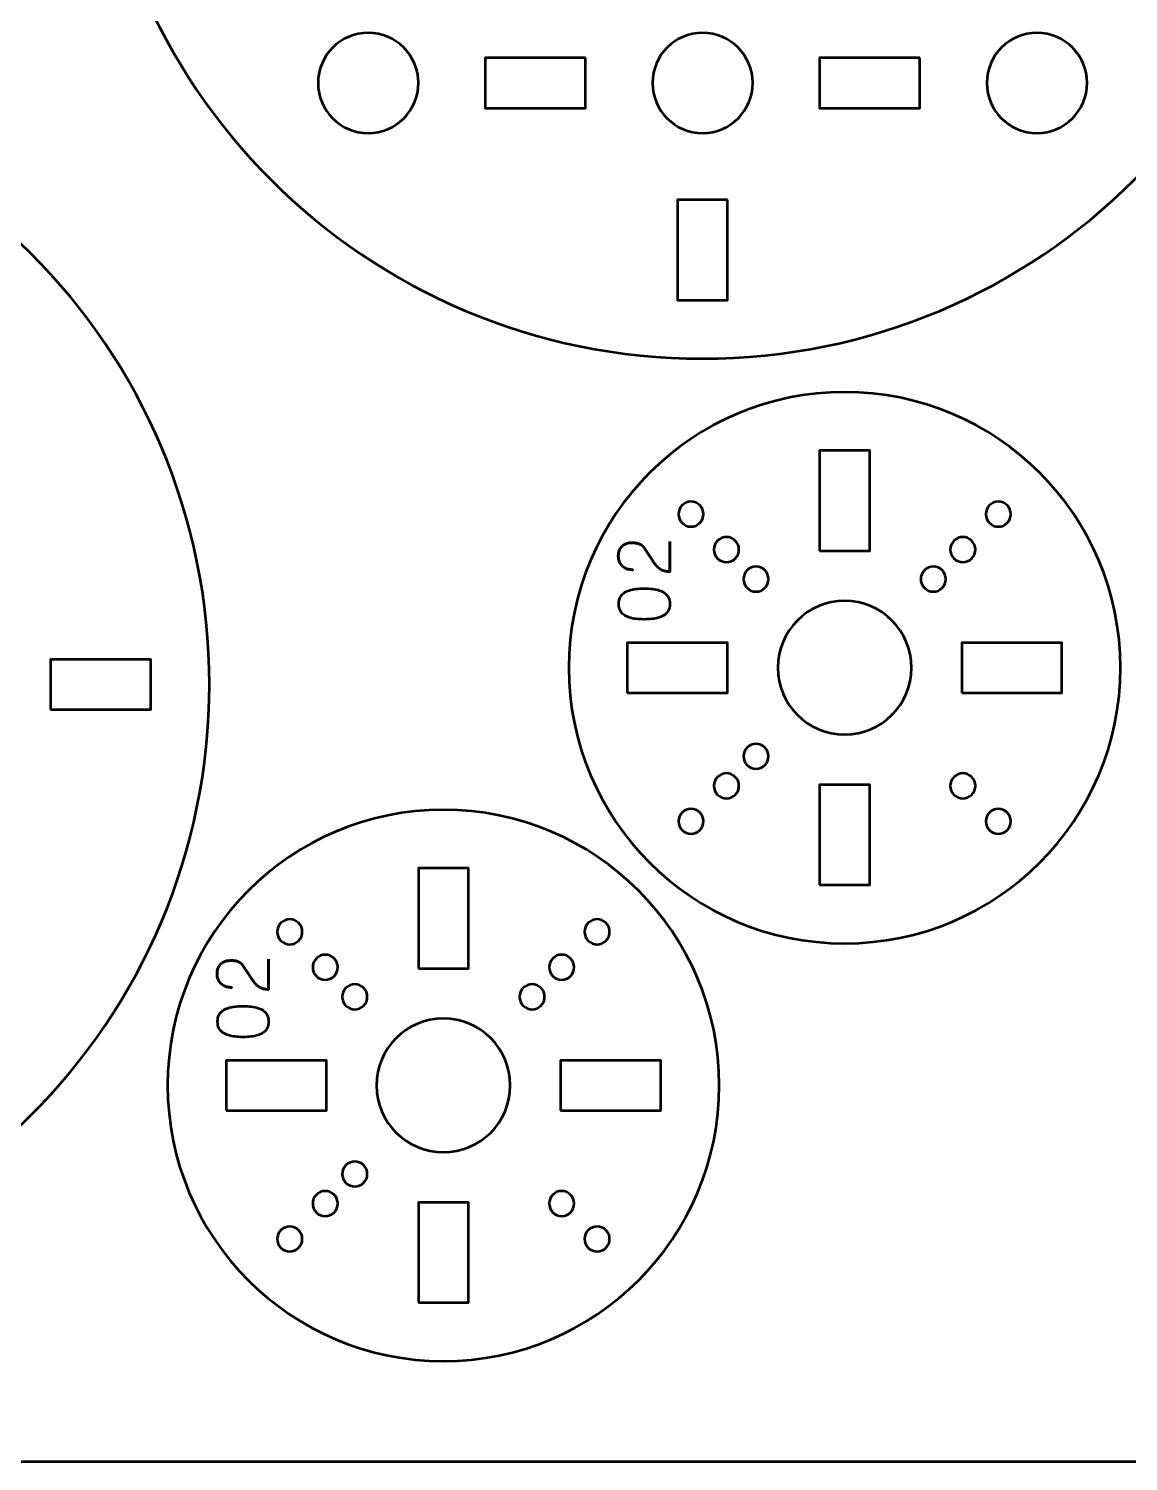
# Model space of a CAD drawing. Header units: centimetres. Extents: x -21 to 0, y -29.7 to 0.
# Drawn here: x -14.48 to -7.9, y -29.7 to -21.12 of the extents above; entities that cross this region are included whole.
import ezdxf

# ---------------------------------------------------------------- set-up
doc = ezdxf.new("R2010")
doc.units = ezdxf.units.CM
doc.header["$MEASUREMENT"] = 0
doc.layers.add('Layer 1', color=7, linetype='Continuous')

msp = doc.modelspace()

# ---------------------------------------------------------------- linework, layer by layer
at = {"layer": 'Layer 1', "color": 22, "lineweight": 53}
msp.add_open_spline([(-0.50009, -29.7), (-0.50009, -29.7), (-20.50005, -29.7), (-20.50005, -29.7), (-20.50005, -29.7), (-20.77702, -29.7), (-21.00001, -29.47691), (-21.00001, -29.19991), (-21.00001, -29.19991), (-21.00001, -29.19991), (-21.00001, -0.50006), (-21.00001, -0.50006), (-21.00001, -0.50006), (-21.00001, -0.22292), (-20.77702, 0.00004), (-20.50005, 0.00004), (-20.50005, 0.00004), (-20.50005, 0.00004), (-0.50009, 0.00004), (-0.50009, 0.00004), (-0.50009, 0.00004), (-0.22309, 0.00004), (0, -0.22292), (0, -0.50006), (0, -0.50006), (0, -0.50006), (0, -29.19991), (0, -29.19991), (0, -29.19991), (0, -29.47691), (-0.22309, -29.7), (-0.50009, -29.7)], degree=3, knots=[0, 0, 0, 0, 0.125, 0.125, 0.125, 0.125, 0.25, 0.25, 0.25, 0.25, 0.375, 0.375, 0.375, 0.375, 0.5, 0.5, 0.5, 0.5, 0.625, 0.625, 0.625, 0.625, 0.75, 0.75, 0.75, 0.75, 0.875, 0.875, 0.875, 0.875, 1, 1, 1, 1], dxfattribs=at)
at = {"layer": 'Layer 1', "color": 114, "lineweight": 53}
for points in [[(-6.79999, -19.45002), (-6.79999, -21.46549), (-8.43449, -23.09999), (-10.45001, -23.09999), (-10.45001, -23.09999), (-12.46548, -23.09999), (-14.09999, -21.46549), (-14.09999, -19.45002), (-14.09999, -19.45002), (-14.09999, -17.4345), (-12.46548, -15.79999), (-10.45001, -15.79999), (-10.45001, -15.79999), (-8.43449, -15.79999), (-6.79999, -17.4345), (-6.79999, -19.45002)], [(-20.69999, -25.04996), (-20.69999, -23.03449), (-19.06549, -21.39999), (-17.04997, -21.39999), (-17.04997, -21.39999), (-15.0345, -21.39999), (-13.39999, -23.03449), (-13.39999, -25.04996), (-13.39999, -25.04996), (-13.39999, -27.06548), (-15.0345, -28.69999), (-17.04997, -28.69999), (-17.04997, -28.69999), (-19.06549, -28.69999), (-20.69999, -27.06548), (-20.69999, -25.04996)], [(-11.24999, -24.94998), (-11.24999, -24.03887), (-10.51111, -23.29999), (-9.59998, -23.29999), (-9.59998, -23.29999), (-8.68888, -23.29999), (-7.94999, -24.03887), (-7.94999, -24.94998), (-7.94999, -24.94998), (-7.94999, -25.8611), (-8.68888, -26.59999), (-9.59998, -26.59999), (-9.59998, -26.59999), (-10.51111, -26.59999), (-11.24999, -25.8611), (-11.24999, -24.94998)], [(-13.64999, -27.44998), (-13.64999, -26.53887), (-12.91111, -25.79999), (-11.99998, -25.79999), (-11.99998, -25.79999), (-11.08888, -25.79999), (-10.34999, -26.53887), (-10.34999, -27.44998), (-10.34999, -27.44998), (-10.34999, -28.3611), (-11.08888, -29.09999), (-11.99998, -29.09999), (-11.99998, -29.09999), (-12.91111, -29.09999), (-13.64999, -28.3611), (-13.64999, -27.44998)]]:
    msp.add_open_spline(points, degree=3, knots=[0, 0, 0, 0, 0.25, 0.25, 0.25, 0.25, 0.5, 0.5, 0.5, 0.5, 0.75, 0.75, 0.75, 0.75, 1, 1, 1, 1], dxfattribs=at)
at = {"layer": 'Layer 1', "lineweight": 53}
for points in [[(-12.44988, -21.74999), (-12.61565, -21.74999), (-12.74989, -21.61575), (-12.74989, -21.44998), (-12.74989, -21.44998), (-12.74989, -21.28432), (-12.61565, -21.14998), (-12.44988, -21.14998), (-12.44988, -21.14998), (-12.28422, -21.14998), (-12.14988, -21.28432), (-12.14988, -21.44998), (-12.14988, -21.44998), (-12.14988, -21.61575), (-12.28422, -21.74999), (-12.44988, -21.74999)], [(-10.44993, -21.74999), (-10.61558, -21.74999), (-10.74992, -21.61575), (-10.74992, -21.44998), (-10.74992, -21.44998), (-10.74992, -21.28432), (-10.61558, -21.14998), (-10.44993, -21.14998), (-10.44993, -21.14998), (-10.2843, -21.14998), (-10.14992, -21.28432), (-10.14992, -21.44998), (-10.14992, -21.44998), (-10.14992, -21.61575), (-10.2843, -21.74999), (-10.44993, -21.74999)], [(-8.44999, -21.74999), (-8.61562, -21.74999), (-8.75, -21.61575), (-8.75, -21.44998), (-8.75, -21.44998), (-8.75, -21.28432), (-8.61562, -21.14998), (-8.44999, -21.14998), (-8.44999, -21.14998), (-8.28422, -21.14998), (-8.14999, -21.28432), (-8.14999, -21.44998), (-8.14999, -21.44998), (-8.14999, -21.61575), (-8.28422, -21.74999), (-8.44999, -21.74999)], [(-11.14997, -21.30005), (-11.14997, -21.30005), (-11.14997, -21.60006), (-11.14997, -21.60006), (-11.14997, -21.60006), (-11.14997, -21.60006), (-11.74997, -21.60006), (-11.74997, -21.60006), (-11.74997, -21.60006), (-11.74997, -21.60006), (-11.74997, -21.30005), (-11.74997, -21.30005), (-11.74997, -21.30005), (-11.74997, -21.30005), (-11.14997, -21.30005), (-11.14997, -21.30005)], [(-9.1499, -21.30005), (-9.1499, -21.30005), (-9.1499, -21.60006), (-9.1499, -21.60006), (-9.1499, -21.60006), (-9.1499, -21.60006), (-9.74991, -21.60006), (-9.74991, -21.60006), (-9.74991, -21.60006), (-9.74991, -21.60006), (-9.74991, -21.30005), (-9.74991, -21.30005), (-9.74991, -21.30005), (-9.74991, -21.30005), (-9.1499, -21.30005), (-9.1499, -21.30005)], [(-10.29985, -22.15004), (-10.29985, -22.15004), (-10.29985, -22.75004), (-10.29985, -22.75004), (-10.29985, -22.75004), (-10.29985, -22.75004), (-10.59985, -22.75004), (-10.59985, -22.75004), (-10.59985, -22.75004), (-10.59985, -22.75004), (-10.59985, -22.15004), (-10.59985, -22.15004), (-10.59985, -22.15004), (-10.59985, -22.15004), (-10.29985, -22.15004), (-10.29985, -22.15004)], [(-9.75013, -24.24991), (-9.75013, -24.24991), (-9.75013, -23.64991), (-9.75013, -23.64991), (-9.75013, -23.64991), (-9.75013, -23.64991), (-9.45013, -23.64991), (-9.45013, -23.64991), (-9.45013, -23.64991), (-9.45013, -23.64991), (-9.45013, -24.24991), (-9.45013, -24.24991), (-9.45013, -24.24991), (-9.45013, -24.24991), (-9.75013, -24.24991), (-9.75013, -24.24991)], [(-9.60005, -24.54995), (-9.37917, -24.54995), (-9.20005, -24.72907), (-9.20005, -24.94995), (-9.20005, -24.94995), (-9.20005, -25.17079), (-9.37917, -25.34997), (-9.60005, -25.34997), (-9.60005, -25.34997), (-9.82089, -25.34997), (-10.00007, -25.17079), (-10.00007, -24.94995), (-10.00007, -24.94995), (-10.00007, -24.72907), (-9.82089, -24.54995), (-9.60005, -24.54995)], [(-10.90008, -25.10003), (-10.90008, -25.10003), (-10.90008, -24.80003), (-10.90008, -24.80003), (-10.90008, -24.80003), (-10.90008, -24.80003), (-10.30007, -24.80003), (-10.30007, -24.80003), (-10.30007, -24.80003), (-10.30007, -24.80003), (-10.30007, -25.10003), (-10.30007, -25.10003), (-10.30007, -25.10003), (-10.30007, -25.10003), (-10.90008, -25.10003), (-10.90008, -25.10003)], [(-8.90001, -25.10003), (-8.90001, -25.10003), (-8.90001, -24.80003), (-8.90001, -24.80003), (-8.90001, -24.80003), (-8.90001, -24.80003), (-8.30001, -24.80003), (-8.30001, -24.80003), (-8.30001, -24.80003), (-8.30001, -24.80003), (-8.30001, -25.10003), (-8.30001, -25.10003), (-8.30001, -25.10003), (-8.30001, -25.10003), (-8.90001, -25.10003), (-8.90001, -25.10003)], [(-14.35004, -25.20003), (-14.35004, -25.20003), (-14.35004, -24.90003), (-14.35004, -24.90003), (-14.35004, -24.90003), (-14.35004, -24.90003), (-13.75004, -24.90003), (-13.75004, -24.90003), (-13.75004, -24.90003), (-13.75004, -24.90003), (-13.75004, -25.20003), (-13.75004, -25.20003), (-13.75004, -25.20003), (-13.75004, -25.20003), (-14.35004, -25.20003), (-14.35004, -25.20003)], [(-9.75013, -26.24998), (-9.75013, -26.24998), (-9.75013, -25.64997), (-9.75013, -25.64997), (-9.75013, -25.64997), (-9.75013, -25.64997), (-9.45013, -25.64997), (-9.45013, -25.64997), (-9.45013, -25.64997), (-9.45013, -25.64997), (-9.45013, -26.24998), (-9.45013, -26.24998), (-9.45013, -26.24998), (-9.45013, -26.24998), (-9.75013, -26.24998), (-9.75013, -26.24998)], [(-12.15013, -26.74991), (-12.15013, -26.74991), (-12.15013, -26.14991), (-12.15013, -26.14991), (-12.15013, -26.14991), (-12.15013, -26.14991), (-11.85013, -26.14991), (-11.85013, -26.14991), (-11.85013, -26.14991), (-11.85013, -26.14991), (-11.85013, -26.74991), (-11.85013, -26.74991), (-11.85013, -26.74991), (-11.85013, -26.74991), (-12.15013, -26.74991), (-12.15013, -26.74991)], [(-12.00005, -27.04995), (-11.77917, -27.04995), (-11.60005, -27.22907), (-11.60005, -27.44995), (-11.60005, -27.44995), (-11.60005, -27.67079), (-11.77917, -27.84997), (-12.00005, -27.84997), (-12.00005, -27.84997), (-12.22089, -27.84997), (-12.40007, -27.67079), (-12.40007, -27.44995), (-12.40007, -27.44995), (-12.40007, -27.22907), (-12.22089, -27.04995), (-12.00005, -27.04995)], [(-13.30008, -27.60003), (-13.30008, -27.60003), (-13.30008, -27.30003), (-13.30008, -27.30003), (-13.30008, -27.30003), (-13.30008, -27.30003), (-12.70007, -27.30003), (-12.70007, -27.30003), (-12.70007, -27.30003), (-12.70007, -27.30003), (-12.70007, -27.60003), (-12.70007, -27.60003), (-12.70007, -27.60003), (-12.70007, -27.60003), (-13.30008, -27.60003), (-13.30008, -27.60003)], [(-11.30001, -27.60003), (-11.30001, -27.60003), (-11.30001, -27.30003), (-11.30001, -27.30003), (-11.30001, -27.30003), (-11.30001, -27.30003), (-10.70001, -27.30003), (-10.70001, -27.30003), (-10.70001, -27.30003), (-10.70001, -27.30003), (-10.70001, -27.60003), (-10.70001, -27.60003), (-10.70001, -27.60003), (-10.70001, -27.60003), (-11.30001, -27.60003), (-11.30001, -27.60003)], [(-12.15013, -28.74998), (-12.15013, -28.74998), (-12.15013, -28.14997), (-12.15013, -28.14997), (-12.15013, -28.14997), (-12.15013, -28.14997), (-11.85013, -28.14997), (-11.85013, -28.14997), (-11.85013, -28.14997), (-11.85013, -28.14997), (-11.85013, -28.74998), (-11.85013, -28.74998), (-11.85013, -28.74998), (-11.85013, -28.74998), (-12.15013, -28.74998), (-12.15013, -28.74998)]]:
    msp.add_open_spline(points, degree=3, knots=[0, 0, 0, 0, 0.25, 0.25, 0.25, 0.25, 0.5, 0.5, 0.5, 0.5, 0.75, 0.75, 0.75, 0.75, 1, 1, 1, 1], dxfattribs=at)
at = {"layer": 'Layer 1', "color": 250, "lineweight": 53}
for points in [[(-10.46622, -23.97769), (-10.43694, -24.00697), (-10.43694, -24.05447), (-10.46622, -24.08375), (-10.46622, -24.08375), (-10.4955, -24.11303), (-10.54301, -24.11303), (-10.57229, -24.08375), (-10.57229, -24.08375), (-10.60157, -24.05447), (-10.60157, -24.00697), (-10.57229, -23.97769), (-10.57229, -23.97769), (-10.54301, -23.94841), (-10.4955, -23.94841), (-10.46622, -23.97769)], [(-8.62774, -24.08375), (-8.65702, -24.11303), (-8.70453, -24.11303), (-8.73381, -24.08375), (-8.73381, -24.08375), (-8.76309, -24.05447), (-8.76309, -24.00697), (-8.73381, -23.97769), (-8.73381, -23.97769), (-8.70453, -23.94841), (-8.65702, -23.94841), (-8.62774, -23.97769), (-8.62774, -23.97769), (-8.59846, -24.00697), (-8.59846, -24.05447), (-8.62774, -24.08375)], [(-10.25409, -24.18982), (-10.22481, -24.2191), (-10.22481, -24.26661), (-10.25409, -24.29589), (-10.25409, -24.29589), (-10.28337, -24.32517), (-10.33087, -24.32517), (-10.36015, -24.29589), (-10.36015, -24.29589), (-10.38943, -24.26661), (-10.38943, -24.2191), (-10.36015, -24.18982), (-10.36015, -24.18982), (-10.33087, -24.16054), (-10.28337, -24.16054), (-10.25409, -24.18982)], [(-10.25409, -24.18982), (-10.22481, -24.2191), (-10.22481, -24.26661), (-10.25409, -24.29589), (-10.25409, -24.29589), (-10.28337, -24.32517), (-10.33087, -24.32517), (-10.36015, -24.29589), (-10.36015, -24.29589), (-10.38943, -24.26661), (-10.38943, -24.2191), (-10.36015, -24.18982), (-10.36015, -24.18982), (-10.33087, -24.16054), (-10.28337, -24.16054), (-10.25409, -24.18982)], [(-8.83987, -24.29589), (-8.86915, -24.32517), (-8.91666, -24.32517), (-8.94594, -24.29589), (-8.94594, -24.29589), (-8.97522, -24.26661), (-8.97522, -24.2191), (-8.94594, -24.18982), (-8.94594, -24.18982), (-8.91666, -24.16054), (-8.86915, -24.16054), (-8.83987, -24.18982), (-8.83987, -24.18982), (-8.81059, -24.2191), (-8.81059, -24.26661), (-8.83987, -24.29589)], [(-8.83987, -24.29589), (-8.86915, -24.32517), (-8.91666, -24.32517), (-8.94594, -24.29589), (-8.94594, -24.29589), (-8.97522, -24.26661), (-8.97522, -24.2191), (-8.94594, -24.18982), (-8.94594, -24.18982), (-8.91666, -24.16054), (-8.86915, -24.16054), (-8.83987, -24.18982), (-8.83987, -24.18982), (-8.81059, -24.2191), (-8.81059, -24.26661), (-8.83987, -24.29589)], [(-10.07731, -24.3666), (-10.04803, -24.39588), (-10.04803, -24.44338), (-10.07731, -24.47266), (-10.07731, -24.47266), (-10.10659, -24.50194), (-10.1541, -24.50194), (-10.18338, -24.47266), (-10.18338, -24.47266), (-10.21266, -24.44338), (-10.21266, -24.39588), (-10.18338, -24.3666), (-10.18338, -24.3666), (-10.1541, -24.33732), (-10.10659, -24.33732), (-10.07731, -24.3666)], [(-9.01665, -24.47266), (-9.04593, -24.50194), (-9.09344, -24.50194), (-9.12272, -24.47266), (-9.12272, -24.47266), (-9.152, -24.44338), (-9.152, -24.39588), (-9.12272, -24.3666), (-9.12272, -24.3666), (-9.09344, -24.33732), (-9.04593, -24.33732), (-9.01665, -24.3666), (-9.01665, -24.3666), (-8.98737, -24.39588), (-8.98737, -24.44338), (-9.01665, -24.47266)], [(-10.18338, -25.42726), (-10.1541, -25.39798), (-10.10659, -25.39798), (-10.07731, -25.42726), (-10.07731, -25.42726), (-10.04803, -25.45654), (-10.04803, -25.50404), (-10.07731, -25.53332), (-10.07731, -25.53332), (-10.10659, -25.5626), (-10.1541, -25.5626), (-10.18338, -25.53332), (-10.18338, -25.53332), (-10.21266, -25.50404), (-10.21266, -25.45654), (-10.18338, -25.42726)], [(-10.36015, -25.60403), (-10.33087, -25.57475), (-10.28337, -25.57475), (-10.25409, -25.60403), (-10.25409, -25.60403), (-10.22481, -25.63331), (-10.22481, -25.68082), (-10.25409, -25.7101), (-10.25409, -25.7101), (-10.28337, -25.73938), (-10.33087, -25.73938), (-10.36015, -25.7101), (-10.36015, -25.7101), (-10.38943, -25.68082), (-10.38943, -25.63331), (-10.36015, -25.60403)], [(-10.36015, -25.60403), (-10.33087, -25.57475), (-10.28337, -25.57475), (-10.25409, -25.60403), (-10.25409, -25.60403), (-10.22481, -25.63331), (-10.22481, -25.68082), (-10.25409, -25.7101), (-10.25409, -25.7101), (-10.28337, -25.73938), (-10.33087, -25.73938), (-10.36015, -25.7101), (-10.36015, -25.7101), (-10.38943, -25.68082), (-10.38943, -25.63331), (-10.36015, -25.60403)], [(-8.94594, -25.7101), (-8.97522, -25.68082), (-8.97522, -25.63331), (-8.94594, -25.60403), (-8.94594, -25.60403), (-8.91666, -25.57475), (-8.86915, -25.57475), (-8.83987, -25.60403), (-8.83987, -25.60403), (-8.81059, -25.63331), (-8.81059, -25.68082), (-8.83987, -25.7101), (-8.83987, -25.7101), (-8.86915, -25.73938), (-8.91666, -25.73938), (-8.94594, -25.7101)], [(-8.94594, -25.7101), (-8.97522, -25.68082), (-8.97522, -25.63331), (-8.94594, -25.60403), (-8.94594, -25.60403), (-8.91666, -25.57475), (-8.86915, -25.57475), (-8.83987, -25.60403), (-8.83987, -25.60403), (-8.81059, -25.63331), (-8.81059, -25.68082), (-8.83987, -25.7101), (-8.83987, -25.7101), (-8.86915, -25.73938), (-8.91666, -25.73938), (-8.94594, -25.7101)], [(-10.57229, -25.81617), (-10.54301, -25.78689), (-10.4955, -25.78689), (-10.46622, -25.81617), (-10.46622, -25.81617), (-10.43694, -25.84545), (-10.43694, -25.89295), (-10.46622, -25.92223), (-10.46622, -25.92223), (-10.4955, -25.95151), (-10.54301, -25.95151), (-10.57229, -25.92223), (-10.57229, -25.92223), (-10.60157, -25.89295), (-10.60157, -25.84545), (-10.57229, -25.81617)], [(-8.73381, -25.92223), (-8.76309, -25.89295), (-8.76309, -25.84545), (-8.73381, -25.81617), (-8.73381, -25.81617), (-8.70453, -25.78689), (-8.65702, -25.78689), (-8.62774, -25.81617), (-8.62774, -25.81617), (-8.59846, -25.84545), (-8.59846, -25.89295), (-8.62774, -25.92223), (-8.62774, -25.92223), (-8.65702, -25.95151), (-8.70453, -25.95151), (-8.73381, -25.92223)], [(-12.86622, -26.47769), (-12.83694, -26.50697), (-12.83694, -26.55447), (-12.86622, -26.58375), (-12.86622, -26.58375), (-12.8955, -26.61303), (-12.94301, -26.61303), (-12.97229, -26.58375), (-12.97229, -26.58375), (-13.00157, -26.55447), (-13.00157, -26.50697), (-12.97229, -26.47769), (-12.97229, -26.47769), (-12.94301, -26.44841), (-12.8955, -26.44841), (-12.86622, -26.47769)], [(-11.02774, -26.58375), (-11.05702, -26.61303), (-11.10453, -26.61303), (-11.13381, -26.58375), (-11.13381, -26.58375), (-11.16309, -26.55447), (-11.16309, -26.50697), (-11.13381, -26.47769), (-11.13381, -26.47769), (-11.10453, -26.44841), (-11.05702, -26.44841), (-11.02774, -26.47769), (-11.02774, -26.47769), (-10.99846, -26.50697), (-10.99846, -26.55447), (-11.02774, -26.58375)], [(-12.65409, -26.68982), (-12.62481, -26.7191), (-12.62481, -26.76661), (-12.65409, -26.79589), (-12.65409, -26.79589), (-12.68337, -26.82517), (-12.73087, -26.82517), (-12.76015, -26.79589), (-12.76015, -26.79589), (-12.78943, -26.76661), (-12.78943, -26.7191), (-12.76015, -26.68982), (-12.76015, -26.68982), (-12.73087, -26.66054), (-12.68337, -26.66054), (-12.65409, -26.68982)], [(-12.65409, -26.68982), (-12.62481, -26.7191), (-12.62481, -26.76661), (-12.65409, -26.79589), (-12.65409, -26.79589), (-12.68337, -26.82517), (-12.73087, -26.82517), (-12.76015, -26.79589), (-12.76015, -26.79589), (-12.78943, -26.76661), (-12.78943, -26.7191), (-12.76015, -26.68982), (-12.76015, -26.68982), (-12.73087, -26.66054), (-12.68337, -26.66054), (-12.65409, -26.68982)], [(-11.23987, -26.79589), (-11.26915, -26.82517), (-11.31666, -26.82517), (-11.34594, -26.79589), (-11.34594, -26.79589), (-11.37522, -26.76661), (-11.37522, -26.7191), (-11.34594, -26.68982), (-11.34594, -26.68982), (-11.31666, -26.66054), (-11.26915, -26.66054), (-11.23987, -26.68982), (-11.23987, -26.68982), (-11.21059, -26.7191), (-11.21059, -26.76661), (-11.23987, -26.79589)], [(-11.23987, -26.79589), (-11.26915, -26.82517), (-11.31666, -26.82517), (-11.34594, -26.79589), (-11.34594, -26.79589), (-11.37522, -26.76661), (-11.37522, -26.7191), (-11.34594, -26.68982), (-11.34594, -26.68982), (-11.31666, -26.66054), (-11.26915, -26.66054), (-11.23987, -26.68982), (-11.23987, -26.68982), (-11.21059, -26.7191), (-11.21059, -26.76661), (-11.23987, -26.79589)], [(-12.47731, -26.8666), (-12.44803, -26.89588), (-12.44803, -26.94338), (-12.47731, -26.97266), (-12.47731, -26.97266), (-12.50659, -27.00194), (-12.5541, -27.00194), (-12.58338, -26.97266), (-12.58338, -26.97266), (-12.61266, -26.94338), (-12.61266, -26.89588), (-12.58338, -26.8666), (-12.58338, -26.8666), (-12.5541, -26.83732), (-12.50659, -26.83732), (-12.47731, -26.8666)], [(-11.41665, -26.97266), (-11.44593, -27.00194), (-11.49344, -27.00194), (-11.52272, -26.97266), (-11.52272, -26.97266), (-11.552, -26.94338), (-11.552, -26.89588), (-11.52272, -26.8666), (-11.52272, -26.8666), (-11.49344, -26.83732), (-11.44593, -26.83732), (-11.41665, -26.8666), (-11.41665, -26.8666), (-11.38737, -26.89588), (-11.38737, -26.94338), (-11.41665, -26.97266)], [(-12.58338, -27.92726), (-12.5541, -27.89798), (-12.50659, -27.89798), (-12.47731, -27.92726), (-12.47731, -27.92726), (-12.44803, -27.95654), (-12.44803, -28.00404), (-12.47731, -28.03332), (-12.47731, -28.03332), (-12.50659, -28.0626), (-12.5541, -28.0626), (-12.58338, -28.03332), (-12.58338, -28.03332), (-12.61266, -28.00404), (-12.61266, -27.95654), (-12.58338, -27.92726)], [(-12.76015, -28.10403), (-12.73087, -28.07475), (-12.68337, -28.07475), (-12.65409, -28.10403), (-12.65409, -28.10403), (-12.62481, -28.13331), (-12.62481, -28.18082), (-12.65409, -28.2101), (-12.65409, -28.2101), (-12.68337, -28.23938), (-12.73087, -28.23938), (-12.76015, -28.2101), (-12.76015, -28.2101), (-12.78943, -28.18082), (-12.78943, -28.13331), (-12.76015, -28.10403)], [(-12.76015, -28.10403), (-12.73087, -28.07475), (-12.68337, -28.07475), (-12.65409, -28.10403), (-12.65409, -28.10403), (-12.62481, -28.13331), (-12.62481, -28.18082), (-12.65409, -28.2101), (-12.65409, -28.2101), (-12.68337, -28.23938), (-12.73087, -28.23938), (-12.76015, -28.2101), (-12.76015, -28.2101), (-12.78943, -28.18082), (-12.78943, -28.13331), (-12.76015, -28.10403)], [(-11.34594, -28.2101), (-11.37522, -28.18082), (-11.37522, -28.13331), (-11.34594, -28.10403), (-11.34594, -28.10403), (-11.31666, -28.07475), (-11.26915, -28.07475), (-11.23987, -28.10403), (-11.23987, -28.10403), (-11.21059, -28.13331), (-11.21059, -28.18082), (-11.23987, -28.2101), (-11.23987, -28.2101), (-11.26915, -28.23938), (-11.31666, -28.23938), (-11.34594, -28.2101)], [(-11.34594, -28.2101), (-11.37522, -28.18082), (-11.37522, -28.13331), (-11.34594, -28.10403), (-11.34594, -28.10403), (-11.31666, -28.07475), (-11.26915, -28.07475), (-11.23987, -28.10403), (-11.23987, -28.10403), (-11.21059, -28.13331), (-11.21059, -28.18082), (-11.23987, -28.2101), (-11.23987, -28.2101), (-11.26915, -28.23938), (-11.31666, -28.23938), (-11.34594, -28.2101)], [(-12.97229, -28.31617), (-12.94301, -28.28689), (-12.8955, -28.28689), (-12.86622, -28.31617), (-12.86622, -28.31617), (-12.83694, -28.34545), (-12.83694, -28.39295), (-12.86622, -28.42223), (-12.86622, -28.42223), (-12.8955, -28.45151), (-12.94301, -28.45151), (-12.97229, -28.42223), (-12.97229, -28.42223), (-13.00157, -28.39295), (-13.00157, -28.34545), (-12.97229, -28.31617)], [(-11.13381, -28.42223), (-11.16309, -28.39295), (-11.16309, -28.34545), (-11.13381, -28.31617), (-11.13381, -28.31617), (-11.10453, -28.28689), (-11.05702, -28.28689), (-11.02774, -28.31617), (-11.02774, -28.31617), (-10.99846, -28.34545), (-10.99846, -28.39295), (-11.02774, -28.42223), (-11.02774, -28.42223), (-11.05702, -28.45151), (-11.10453, -28.45151), (-11.13381, -28.42223)]]:
    msp.add_open_spline(points, degree=3, knots=[0, 0, 0, 0, 0.25, 0.25, 0.25, 0.25, 0.5, 0.5, 0.5, 0.5, 0.75, 0.75, 0.75, 0.75, 1, 1, 1, 1], dxfattribs=at)
at = {"layer": 'Layer 1', "color": 30, "lineweight": 53}
for points, knots in [([(-10.64618, -24.19385), (-10.64618, -24.19385), (-10.64618, -24.37546), (-10.64618, -24.37546), (-10.64618, -24.37546), (-10.65846, -24.37511), (-10.66932, -24.37356), (-10.67864, -24.37094), (-10.67864, -24.37094), (-10.68795, -24.36826), (-10.69613, -24.36467), (-10.70319, -24.36022), (-10.70319, -24.36022), (-10.71024, -24.3557), (-10.71652, -24.35055), (-10.72203, -24.3447), (-10.72203, -24.3447), (-10.7276, -24.33884), (-10.73268, -24.33256), (-10.73748, -24.32579), (-10.73748, -24.32579), (-10.74221, -24.31902), (-10.74693, -24.31203), (-10.75159, -24.30476), (-10.75159, -24.30476), (-10.75159, -24.30476), (-10.79985, -24.23237), (-10.79985, -24.23237), (-10.79985, -24.23237), (-10.80507, -24.22497), (-10.81071, -24.21918), (-10.81692, -24.21509), (-10.81692, -24.21509), (-10.82306, -24.21093), (-10.82955, -24.20803), (-10.83633, -24.20627), (-10.83633, -24.20627), (-10.84317, -24.20458), (-10.85008, -24.20352), (-10.85721, -24.20317), (-10.85721, -24.20317), (-10.86434, -24.20281), (-10.87146, -24.20267), (-10.87859, -24.20274), (-10.87859, -24.20274), (-10.88444, -24.20274), (-10.89072, -24.20352), (-10.8975, -24.20507), (-10.8975, -24.20507), (-10.9042, -24.20669), (-10.9109, -24.20923), (-10.91753, -24.21283), (-10.91753, -24.21283), (-10.92417, -24.21643), (-10.93023, -24.22123), (-10.93574, -24.22722), (-10.93574, -24.22722), (-10.94117, -24.23322), (-10.94554, -24.24063), (-10.94886, -24.24945), (-10.94886, -24.24945), (-10.95218, -24.25827), (-10.95387, -24.26864), (-10.95394, -24.28063), (-10.95394, -24.28063), (-10.95387, -24.2927), (-10.95218, -24.30335), (-10.94893, -24.31253), (-10.94893, -24.31253), (-10.94569, -24.3217), (-10.94117, -24.32953), (-10.93546, -24.33602), (-10.93546, -24.33602), (-10.92974, -24.34251), (-10.92311, -24.34773), (-10.9157, -24.35182), (-10.9157, -24.35182), (-10.90829, -24.35592), (-10.90039, -24.35888), (-10.89206, -24.36078), (-10.89206, -24.36078), (-10.88374, -24.36269), (-10.87527, -24.36361), (-10.86673, -24.36361), (-10.86673, -24.36361), (-10.87527, -24.36361), (-10.88374, -24.36269), (-10.89206, -24.36078), (-10.89206, -24.36078), (-10.90039, -24.35888), (-10.90829, -24.35592), (-10.9157, -24.35182), (-10.9157, -24.35182), (-10.92311, -24.34773), (-10.92974, -24.34251), (-10.93546, -24.33602), (-10.93546, -24.33602), (-10.94117, -24.32953), (-10.94569, -24.3217), (-10.94893, -24.31253), (-10.94893, -24.31253), (-10.95218, -24.30335), (-10.95387, -24.2927), (-10.95394, -24.28063), (-10.95394, -24.28063), (-10.95387, -24.26864), (-10.95218, -24.25827), (-10.94886, -24.24945), (-10.94886, -24.24945), (-10.94554, -24.24063), (-10.94117, -24.23322), (-10.93574, -24.22722), (-10.93574, -24.22722), (-10.93023, -24.22123), (-10.92417, -24.21643), (-10.91753, -24.21283), (-10.91753, -24.21283), (-10.9109, -24.20923), (-10.9042, -24.20669), (-10.8975, -24.20507), (-10.8975, -24.20507), (-10.89072, -24.20352), (-10.88444, -24.20274), (-10.87859, -24.20274), (-10.87859, -24.20274), (-10.87146, -24.20267), (-10.86434, -24.20281), (-10.85721, -24.20317), (-10.85721, -24.20317), (-10.85008, -24.20352), (-10.84317, -24.20458), (-10.83633, -24.20627), (-10.83633, -24.20627), (-10.82955, -24.20803), (-10.82306, -24.21093), (-10.81692, -24.21509), (-10.81692, -24.21509), (-10.81071, -24.21918), (-10.80507, -24.22497), (-10.79985, -24.23237), (-10.79985, -24.23237), (-10.79985, -24.23237), (-10.75159, -24.30476), (-10.75159, -24.30476), (-10.75159, -24.30476), (-10.74693, -24.31203), (-10.74221, -24.31902), (-10.73748, -24.32579), (-10.73748, -24.32579), (-10.73268, -24.33256), (-10.7276, -24.33884), (-10.72203, -24.3447), (-10.72203, -24.3447), (-10.71652, -24.35055), (-10.71024, -24.3557), (-10.70319, -24.36022), (-10.70319, -24.36022), (-10.69613, -24.36467), (-10.68795, -24.36826), (-10.67864, -24.37094), (-10.67864, -24.37094), (-10.66932, -24.37356), (-10.65846, -24.37511), (-10.64618, -24.37546), (-10.64618, -24.37546), (-10.64618, -24.37546), (-10.64618, -24.19385), (-10.64618, -24.19385)], [0, 0, 0, 0, 0.0238095, 0.0238095, 0.0238095, 0.0238095, 0.047619, 0.047619, 0.047619, 0.047619, 0.0714286, 0.0714286, 0.0714286, 0.0714286, 0.0952381, 0.0952381, 0.0952381, 0.0952381, 0.1190476, 0.1190476, 0.1190476, 0.1190476, 0.1428571, 0.1428571, 0.1428571, 0.1428571, 0.1666667, 0.1666667, 0.1666667, 0.1666667, 0.1904762, 0.1904762, 0.1904762, 0.1904762, 0.2142857, 0.2142857, 0.2142857, 0.2142857, 0.2380952, 0.2380952, 0.2380952, 0.2380952, 0.2619048, 0.2619048, 0.2619048, 0.2619048, 0.2857143, 0.2857143, 0.2857143, 0.2857143, 0.3095238, 0.3095238, 0.3095238, 0.3095238, 0.3333333, 0.3333333, 0.3333333, 0.3333333, 0.3571429, 0.3571429, 0.3571429, 0.3571429, 0.3809524, 0.3809524, 0.3809524, 0.3809524, 0.4047619, 0.4047619, 0.4047619, 0.4047619, 0.4285714, 0.4285714, 0.4285714, 0.4285714, 0.452381, 0.452381, 0.452381, 0.452381, 0.4761905, 0.4761905, 0.4761905, 0.4761905, 0.5, 0.5, 0.5, 0.5, 0.5238095, 0.5238095, 0.5238095, 0.5238095, 0.547619, 0.547619, 0.547619, 0.547619, 0.5714286, 0.5714286, 0.5714286, 0.5714286, 0.5952381, 0.5952381, 0.5952381, 0.5952381, 0.6190476, 0.6190476, 0.6190476, 0.6190476, 0.6428571, 0.6428571, 0.6428571, 0.6428571, 0.6666667, 0.6666667, 0.6666667, 0.6666667, 0.6904762, 0.6904762, 0.6904762, 0.6904762, 0.7142857, 0.7142857, 0.7142857, 0.7142857, 0.7380952, 0.7380952, 0.7380952, 0.7380952, 0.7619048, 0.7619048, 0.7619048, 0.7619048, 0.7857143, 0.7857143, 0.7857143, 0.7857143, 0.8095238, 0.8095238, 0.8095238, 0.8095238, 0.8333333, 0.8333333, 0.8333333, 0.8333333, 0.8571429, 0.8571429, 0.8571429, 0.8571429, 0.8809524, 0.8809524, 0.8809524, 0.8809524, 0.9047619, 0.9047619, 0.9047619, 0.9047619, 0.9285714, 0.9285714, 0.9285714, 0.9285714, 0.952381, 0.952381, 0.952381, 0.952381, 0.9761905, 0.9761905, 0.9761905, 0.9761905, 1, 1, 1, 1]), ([(-10.64618, -24.56807), (-10.64625, -24.55326), (-10.64886, -24.54049), (-10.65394, -24.52983), (-10.65394, -24.52983), (-10.65902, -24.51925), (-10.66629, -24.51043), (-10.67553, -24.50338), (-10.67553, -24.50338), (-10.68484, -24.49639), (-10.69585, -24.49089), (-10.70855, -24.4868), (-10.70855, -24.4868), (-10.72125, -24.48277), (-10.73515, -24.47988), (-10.75039, -24.47826), (-10.75039, -24.47826), (-10.76563, -24.47656), (-10.78165, -24.47572), (-10.79858, -24.47579), (-10.79858, -24.47579), (-10.81544, -24.47572), (-10.83146, -24.47656), (-10.84663, -24.47826), (-10.84663, -24.47826), (-10.8618, -24.47988), (-10.87577, -24.48277), (-10.88847, -24.4868), (-10.88847, -24.4868), (-10.9011, -24.49089), (-10.9121, -24.49639), (-10.92149, -24.50338), (-10.92149, -24.50338), (-10.9308, -24.51043), (-10.93807, -24.51925), (-10.94315, -24.52983), (-10.94315, -24.52983), (-10.9483, -24.54049), (-10.95091, -24.55326), (-10.95098, -24.56807), (-10.95098, -24.56807), (-10.95091, -24.58289), (-10.9483, -24.59566), (-10.94315, -24.60632), (-10.94315, -24.60632), (-10.93807, -24.6169), (-10.9308, -24.62572), (-10.92149, -24.63277), (-10.92149, -24.63277), (-10.9121, -24.63976), (-10.9011, -24.64526), (-10.88847, -24.64935), (-10.88847, -24.64935), (-10.87577, -24.65338), (-10.8618, -24.65627), (-10.84663, -24.65789), (-10.84663, -24.65789), (-10.83146, -24.65958), (-10.81544, -24.66043), (-10.79858, -24.66036), (-10.79858, -24.66036), (-10.78165, -24.66043), (-10.76563, -24.65958), (-10.75039, -24.65789), (-10.75039, -24.65789), (-10.73515, -24.65627), (-10.72125, -24.65338), (-10.70855, -24.64935), (-10.70855, -24.64935), (-10.69585, -24.64526), (-10.68484, -24.63976), (-10.67553, -24.63277), (-10.67553, -24.63277), (-10.66629, -24.62572), (-10.65902, -24.6169), (-10.65394, -24.60632), (-10.65394, -24.60632), (-10.64886, -24.59566), (-10.64625, -24.58289), (-10.64618, -24.56807)], [0, 0, 0, 0, 0.05, 0.05, 0.05, 0.05, 0.1, 0.1, 0.1, 0.1, 0.15, 0.15, 0.15, 0.15, 0.2, 0.2, 0.2, 0.2, 0.25, 0.25, 0.25, 0.25, 0.3, 0.3, 0.3, 0.3, 0.35, 0.35, 0.35, 0.35, 0.4, 0.4, 0.4, 0.4, 0.45, 0.45, 0.45, 0.45, 0.5, 0.5, 0.5, 0.5, 0.55, 0.55, 0.55, 0.55, 0.6, 0.6, 0.6, 0.6, 0.65, 0.65, 0.65, 0.65, 0.7, 0.7, 0.7, 0.7, 0.75, 0.75, 0.75, 0.75, 0.8, 0.8, 0.8, 0.8, 0.85, 0.85, 0.85, 0.85, 0.9, 0.9, 0.9, 0.9, 0.95, 0.95, 0.95, 0.95, 1, 1, 1, 1]), ([(-10.64618, -24.56807), (-10.64625, -24.55326), (-10.64886, -24.54049), (-10.65394, -24.52983), (-10.65394, -24.52983), (-10.65902, -24.51925), (-10.66629, -24.51043), (-10.67553, -24.50338), (-10.67553, -24.50338), (-10.68484, -24.49639), (-10.69585, -24.49089), (-10.70855, -24.4868), (-10.70855, -24.4868), (-10.72125, -24.48277), (-10.73515, -24.47988), (-10.75039, -24.47826), (-10.75039, -24.47826), (-10.76563, -24.47656), (-10.78165, -24.47572), (-10.79858, -24.47579), (-10.79858, -24.47579), (-10.81544, -24.47572), (-10.83146, -24.47656), (-10.84663, -24.47826), (-10.84663, -24.47826), (-10.8618, -24.47988), (-10.87577, -24.48277), (-10.88847, -24.4868), (-10.88847, -24.4868), (-10.9011, -24.49089), (-10.9121, -24.49639), (-10.92149, -24.50338), (-10.92149, -24.50338), (-10.9308, -24.51043), (-10.93807, -24.51925), (-10.94315, -24.52983), (-10.94315, -24.52983), (-10.9483, -24.54049), (-10.95091, -24.55326), (-10.95098, -24.56807), (-10.95098, -24.56807), (-10.95091, -24.58289), (-10.9483, -24.59566), (-10.94315, -24.60632), (-10.94315, -24.60632), (-10.93807, -24.6169), (-10.9308, -24.62572), (-10.92149, -24.63277), (-10.92149, -24.63277), (-10.9121, -24.63976), (-10.9011, -24.64526), (-10.88847, -24.64935), (-10.88847, -24.64935), (-10.87577, -24.65338), (-10.8618, -24.65627), (-10.84663, -24.65789), (-10.84663, -24.65789), (-10.83146, -24.65958), (-10.81544, -24.66043), (-10.79858, -24.66036), (-10.79858, -24.66036), (-10.78165, -24.66043), (-10.76563, -24.65958), (-10.75039, -24.65789), (-10.75039, -24.65789), (-10.73515, -24.65627), (-10.72125, -24.65338), (-10.70855, -24.64935), (-10.70855, -24.64935), (-10.69585, -24.64526), (-10.68484, -24.63976), (-10.67553, -24.63277), (-10.67553, -24.63277), (-10.66629, -24.62572), (-10.65902, -24.6169), (-10.65394, -24.60632), (-10.65394, -24.60632), (-10.64886, -24.59566), (-10.64625, -24.58289), (-10.64618, -24.56807)], [0, 0, 0, 0, 0.05, 0.05, 0.05, 0.05, 0.1, 0.1, 0.1, 0.1, 0.15, 0.15, 0.15, 0.15, 0.2, 0.2, 0.2, 0.2, 0.25, 0.25, 0.25, 0.25, 0.3, 0.3, 0.3, 0.3, 0.35, 0.35, 0.35, 0.35, 0.4, 0.4, 0.4, 0.4, 0.45, 0.45, 0.45, 0.45, 0.5, 0.5, 0.5, 0.5, 0.55, 0.55, 0.55, 0.55, 0.6, 0.6, 0.6, 0.6, 0.65, 0.65, 0.65, 0.65, 0.7, 0.7, 0.7, 0.7, 0.75, 0.75, 0.75, 0.75, 0.8, 0.8, 0.8, 0.8, 0.85, 0.85, 0.85, 0.85, 0.9, 0.9, 0.9, 0.9, 0.95, 0.95, 0.95, 0.95, 1, 1, 1, 1]), ([(-13.04618, -26.69385), (-13.04618, -26.69385), (-13.04618, -26.87546), (-13.04618, -26.87546), (-13.04618, -26.87546), (-13.05846, -26.87511), (-13.06932, -26.87356), (-13.07864, -26.87094), (-13.07864, -26.87094), (-13.08795, -26.86826), (-13.09613, -26.86467), (-13.10319, -26.86022), (-13.10319, -26.86022), (-13.11024, -26.8557), (-13.11652, -26.85055), (-13.12203, -26.8447), (-13.12203, -26.8447), (-13.1276, -26.83884), (-13.13268, -26.83256), (-13.13748, -26.82579), (-13.13748, -26.82579), (-13.14221, -26.81902), (-13.14693, -26.81203), (-13.15159, -26.80476), (-13.15159, -26.80476), (-13.15159, -26.80476), (-13.19985, -26.73237), (-13.19985, -26.73237), (-13.19985, -26.73237), (-13.20507, -26.72497), (-13.21071, -26.71918), (-13.21692, -26.71509), (-13.21692, -26.71509), (-13.22306, -26.71093), (-13.22955, -26.70803), (-13.23633, -26.70627), (-13.23633, -26.70627), (-13.24317, -26.70458), (-13.25008, -26.70352), (-13.25721, -26.70317), (-13.25721, -26.70317), (-13.26434, -26.70281), (-13.27146, -26.70267), (-13.27859, -26.70274), (-13.27859, -26.70274), (-13.28444, -26.70274), (-13.29072, -26.70352), (-13.2975, -26.70507), (-13.2975, -26.70507), (-13.3042, -26.70669), (-13.3109, -26.70923), (-13.31753, -26.71283), (-13.31753, -26.71283), (-13.32417, -26.71643), (-13.33023, -26.72123), (-13.33574, -26.72722), (-13.33574, -26.72722), (-13.34117, -26.73322), (-13.34554, -26.74063), (-13.34886, -26.74945), (-13.34886, -26.74945), (-13.35218, -26.75827), (-13.35387, -26.76864), (-13.35394, -26.78063), (-13.35394, -26.78063), (-13.35387, -26.7927), (-13.35218, -26.80335), (-13.34893, -26.81253), (-13.34893, -26.81253), (-13.34569, -26.8217), (-13.34117, -26.82953), (-13.33546, -26.83602), (-13.33546, -26.83602), (-13.32974, -26.84251), (-13.32311, -26.84773), (-13.3157, -26.85182), (-13.3157, -26.85182), (-13.30829, -26.85592), (-13.30039, -26.85888), (-13.29206, -26.86078), (-13.29206, -26.86078), (-13.28374, -26.86269), (-13.27527, -26.86361), (-13.26673, -26.86361), (-13.26673, -26.86361), (-13.27527, -26.86361), (-13.28374, -26.86269), (-13.29206, -26.86078), (-13.29206, -26.86078), (-13.30039, -26.85888), (-13.30829, -26.85592), (-13.3157, -26.85182), (-13.3157, -26.85182), (-13.32311, -26.84773), (-13.32974, -26.84251), (-13.33546, -26.83602), (-13.33546, -26.83602), (-13.34117, -26.82953), (-13.34569, -26.8217), (-13.34893, -26.81253), (-13.34893, -26.81253), (-13.35218, -26.80335), (-13.35387, -26.7927), (-13.35394, -26.78063), (-13.35394, -26.78063), (-13.35387, -26.76864), (-13.35218, -26.75827), (-13.34886, -26.74945), (-13.34886, -26.74945), (-13.34554, -26.74063), (-13.34117, -26.73322), (-13.33574, -26.72722), (-13.33574, -26.72722), (-13.33023, -26.72123), (-13.32417, -26.71643), (-13.31753, -26.71283), (-13.31753, -26.71283), (-13.3109, -26.70923), (-13.3042, -26.70669), (-13.2975, -26.70507), (-13.2975, -26.70507), (-13.29072, -26.70352), (-13.28444, -26.70274), (-13.27859, -26.70274), (-13.27859, -26.70274), (-13.27146, -26.70267), (-13.26434, -26.70281), (-13.25721, -26.70317), (-13.25721, -26.70317), (-13.25008, -26.70352), (-13.24317, -26.70458), (-13.23633, -26.70627), (-13.23633, -26.70627), (-13.22955, -26.70803), (-13.22306, -26.71093), (-13.21692, -26.71509), (-13.21692, -26.71509), (-13.21071, -26.71918), (-13.20507, -26.72497), (-13.19985, -26.73237), (-13.19985, -26.73237), (-13.19985, -26.73237), (-13.15159, -26.80476), (-13.15159, -26.80476), (-13.15159, -26.80476), (-13.14693, -26.81203), (-13.14221, -26.81902), (-13.13748, -26.82579), (-13.13748, -26.82579), (-13.13268, -26.83256), (-13.1276, -26.83884), (-13.12203, -26.8447), (-13.12203, -26.8447), (-13.11652, -26.85055), (-13.11024, -26.8557), (-13.10319, -26.86022), (-13.10319, -26.86022), (-13.09613, -26.86467), (-13.08795, -26.86826), (-13.07864, -26.87094), (-13.07864, -26.87094), (-13.06932, -26.87356), (-13.05846, -26.87511), (-13.04618, -26.87546), (-13.04618, -26.87546), (-13.04618, -26.87546), (-13.04618, -26.69385), (-13.04618, -26.69385)], [0, 0, 0, 0, 0.0238095, 0.0238095, 0.0238095, 0.0238095, 0.047619, 0.047619, 0.047619, 0.047619, 0.0714286, 0.0714286, 0.0714286, 0.0714286, 0.0952381, 0.0952381, 0.0952381, 0.0952381, 0.1190476, 0.1190476, 0.1190476, 0.1190476, 0.1428571, 0.1428571, 0.1428571, 0.1428571, 0.1666667, 0.1666667, 0.1666667, 0.1666667, 0.1904762, 0.1904762, 0.1904762, 0.1904762, 0.2142857, 0.2142857, 0.2142857, 0.2142857, 0.2380952, 0.2380952, 0.2380952, 0.2380952, 0.2619048, 0.2619048, 0.2619048, 0.2619048, 0.2857143, 0.2857143, 0.2857143, 0.2857143, 0.3095238, 0.3095238, 0.3095238, 0.3095238, 0.3333333, 0.3333333, 0.3333333, 0.3333333, 0.3571429, 0.3571429, 0.3571429, 0.3571429, 0.3809524, 0.3809524, 0.3809524, 0.3809524, 0.4047619, 0.4047619, 0.4047619, 0.4047619, 0.4285714, 0.4285714, 0.4285714, 0.4285714, 0.452381, 0.452381, 0.452381, 0.452381, 0.4761905, 0.4761905, 0.4761905, 0.4761905, 0.5, 0.5, 0.5, 0.5, 0.5238095, 0.5238095, 0.5238095, 0.5238095, 0.547619, 0.547619, 0.547619, 0.547619, 0.5714286, 0.5714286, 0.5714286, 0.5714286, 0.5952381, 0.5952381, 0.5952381, 0.5952381, 0.6190476, 0.6190476, 0.6190476, 0.6190476, 0.6428571, 0.6428571, 0.6428571, 0.6428571, 0.6666667, 0.6666667, 0.6666667, 0.6666667, 0.6904762, 0.6904762, 0.6904762, 0.6904762, 0.7142857, 0.7142857, 0.7142857, 0.7142857, 0.7380952, 0.7380952, 0.7380952, 0.7380952, 0.7619048, 0.7619048, 0.7619048, 0.7619048, 0.7857143, 0.7857143, 0.7857143, 0.7857143, 0.8095238, 0.8095238, 0.8095238, 0.8095238, 0.8333333, 0.8333333, 0.8333333, 0.8333333, 0.8571429, 0.8571429, 0.8571429, 0.8571429, 0.8809524, 0.8809524, 0.8809524, 0.8809524, 0.9047619, 0.9047619, 0.9047619, 0.9047619, 0.9285714, 0.9285714, 0.9285714, 0.9285714, 0.952381, 0.952381, 0.952381, 0.952381, 0.9761905, 0.9761905, 0.9761905, 0.9761905, 1, 1, 1, 1]), ([(-13.04618, -27.06807), (-13.04625, -27.05326), (-13.04886, -27.04049), (-13.05394, -27.02983), (-13.05394, -27.02983), (-13.05902, -27.01925), (-13.06629, -27.01043), (-13.07553, -27.00338), (-13.07553, -27.00338), (-13.08484, -26.99639), (-13.09585, -26.99089), (-13.10855, -26.9868), (-13.10855, -26.9868), (-13.12125, -26.98277), (-13.13515, -26.97988), (-13.15039, -26.97826), (-13.15039, -26.97826), (-13.16563, -26.97656), (-13.18165, -26.97572), (-13.19858, -26.97579), (-13.19858, -26.97579), (-13.21544, -26.97572), (-13.23146, -26.97656), (-13.24663, -26.97826), (-13.24663, -26.97826), (-13.2618, -26.97988), (-13.27577, -26.98277), (-13.28847, -26.9868), (-13.28847, -26.9868), (-13.3011, -26.99089), (-13.3121, -26.99639), (-13.32149, -27.00338), (-13.32149, -27.00338), (-13.3308, -27.01043), (-13.33807, -27.01925), (-13.34315, -27.02983), (-13.34315, -27.02983), (-13.3483, -27.04049), (-13.35091, -27.05326), (-13.35098, -27.06807), (-13.35098, -27.06807), (-13.35091, -27.08289), (-13.3483, -27.09566), (-13.34315, -27.10632), (-13.34315, -27.10632), (-13.33807, -27.1169), (-13.3308, -27.12572), (-13.32149, -27.13277), (-13.32149, -27.13277), (-13.3121, -27.13976), (-13.3011, -27.14526), (-13.28847, -27.14935), (-13.28847, -27.14935), (-13.27577, -27.15338), (-13.2618, -27.15627), (-13.24663, -27.15789), (-13.24663, -27.15789), (-13.23146, -27.15958), (-13.21544, -27.16043), (-13.19858, -27.16036), (-13.19858, -27.16036), (-13.18165, -27.16043), (-13.16563, -27.15958), (-13.15039, -27.15789), (-13.15039, -27.15789), (-13.13515, -27.15627), (-13.12125, -27.15338), (-13.10855, -27.14935), (-13.10855, -27.14935), (-13.09585, -27.14526), (-13.08484, -27.13976), (-13.07553, -27.13277), (-13.07553, -27.13277), (-13.06629, -27.12572), (-13.05902, -27.1169), (-13.05394, -27.10632), (-13.05394, -27.10632), (-13.04886, -27.09566), (-13.04625, -27.08289), (-13.04618, -27.06807)], [0, 0, 0, 0, 0.05, 0.05, 0.05, 0.05, 0.1, 0.1, 0.1, 0.1, 0.15, 0.15, 0.15, 0.15, 0.2, 0.2, 0.2, 0.2, 0.25, 0.25, 0.25, 0.25, 0.3, 0.3, 0.3, 0.3, 0.35, 0.35, 0.35, 0.35, 0.4, 0.4, 0.4, 0.4, 0.45, 0.45, 0.45, 0.45, 0.5, 0.5, 0.5, 0.5, 0.55, 0.55, 0.55, 0.55, 0.6, 0.6, 0.6, 0.6, 0.65, 0.65, 0.65, 0.65, 0.7, 0.7, 0.7, 0.7, 0.75, 0.75, 0.75, 0.75, 0.8, 0.8, 0.8, 0.8, 0.85, 0.85, 0.85, 0.85, 0.9, 0.9, 0.9, 0.9, 0.95, 0.95, 0.95, 0.95, 1, 1, 1, 1]), ([(-13.04618, -27.06807), (-13.04625, -27.05326), (-13.04886, -27.04049), (-13.05394, -27.02983), (-13.05394, -27.02983), (-13.05902, -27.01925), (-13.06629, -27.01043), (-13.07553, -27.00338), (-13.07553, -27.00338), (-13.08484, -26.99639), (-13.09585, -26.99089), (-13.10855, -26.9868), (-13.10855, -26.9868), (-13.12125, -26.98277), (-13.13515, -26.97988), (-13.15039, -26.97826), (-13.15039, -26.97826), (-13.16563, -26.97656), (-13.18165, -26.97572), (-13.19858, -26.97579), (-13.19858, -26.97579), (-13.21544, -26.97572), (-13.23146, -26.97656), (-13.24663, -26.97826), (-13.24663, -26.97826), (-13.2618, -26.97988), (-13.27577, -26.98277), (-13.28847, -26.9868), (-13.28847, -26.9868), (-13.3011, -26.99089), (-13.3121, -26.99639), (-13.32149, -27.00338), (-13.32149, -27.00338), (-13.3308, -27.01043), (-13.33807, -27.01925), (-13.34315, -27.02983), (-13.34315, -27.02983), (-13.3483, -27.04049), (-13.35091, -27.05326), (-13.35098, -27.06807), (-13.35098, -27.06807), (-13.35091, -27.08289), (-13.3483, -27.09566), (-13.34315, -27.10632), (-13.34315, -27.10632), (-13.33807, -27.1169), (-13.3308, -27.12572), (-13.32149, -27.13277), (-13.32149, -27.13277), (-13.3121, -27.13976), (-13.3011, -27.14526), (-13.28847, -27.14935), (-13.28847, -27.14935), (-13.27577, -27.15338), (-13.2618, -27.15627), (-13.24663, -27.15789), (-13.24663, -27.15789), (-13.23146, -27.15958), (-13.21544, -27.16043), (-13.19858, -27.16036), (-13.19858, -27.16036), (-13.18165, -27.16043), (-13.16563, -27.15958), (-13.15039, -27.15789), (-13.15039, -27.15789), (-13.13515, -27.15627), (-13.12125, -27.15338), (-13.10855, -27.14935), (-13.10855, -27.14935), (-13.09585, -27.14526), (-13.08484, -27.13976), (-13.07553, -27.13277), (-13.07553, -27.13277), (-13.06629, -27.12572), (-13.05902, -27.1169), (-13.05394, -27.10632), (-13.05394, -27.10632), (-13.04886, -27.09566), (-13.04625, -27.08289), (-13.04618, -27.06807)], [0, 0, 0, 0, 0.05, 0.05, 0.05, 0.05, 0.1, 0.1, 0.1, 0.1, 0.15, 0.15, 0.15, 0.15, 0.2, 0.2, 0.2, 0.2, 0.25, 0.25, 0.25, 0.25, 0.3, 0.3, 0.3, 0.3, 0.35, 0.35, 0.35, 0.35, 0.4, 0.4, 0.4, 0.4, 0.45, 0.45, 0.45, 0.45, 0.5, 0.5, 0.5, 0.5, 0.55, 0.55, 0.55, 0.55, 0.6, 0.6, 0.6, 0.6, 0.65, 0.65, 0.65, 0.65, 0.7, 0.7, 0.7, 0.7, 0.75, 0.75, 0.75, 0.75, 0.8, 0.8, 0.8, 0.8, 0.85, 0.85, 0.85, 0.85, 0.9, 0.9, 0.9, 0.9, 0.95, 0.95, 0.95, 0.95, 1, 1, 1, 1])]:
    msp.add_open_spline(points, degree=3, knots=knots, dxfattribs=at)

doc.saveas('drawing.dxf')
